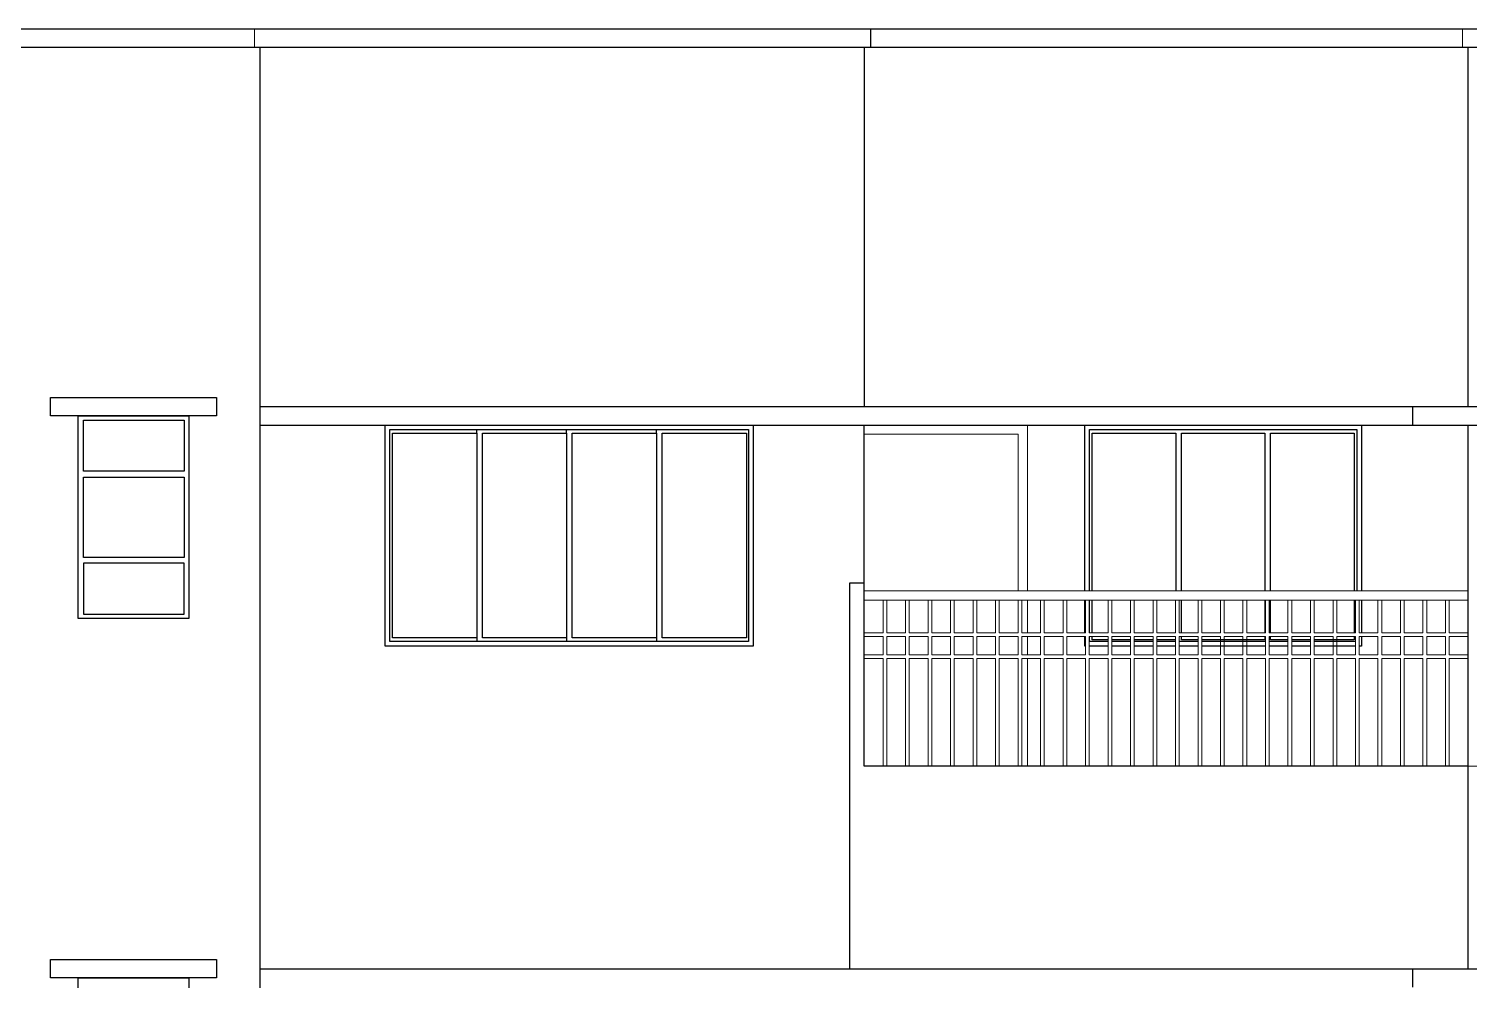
# Model space of a CAD drawing. Header units: metres. Extents: x -1441 to -394, y -133 to 518.
# Drawn here: x -1076.65 to -1068.84, y 42.78 to 47.94 of the extents above; entities that cross this region are included whole.
import ezdxf

# ---------------------------------------------------------------- set-up
doc = ezdxf.new("R2010")
doc.units = ezdxf.units.M
doc.header["$LTSCALE"] = 25.4
doc.layers.get('0').update_dxf_attribs({"linetype": 'CONTINUOUS'})
doc.layers.add('Railing', color=7, linetype='CONTINUOUS')

msp = doc.modelspace()

# ---------------------------------------------------------------- linework, layer by layer
at = {"color": 7}
for p, q in [((-1087.9694, 47.9394), (-1063.1855, 47.9394)), ((-1087.9694, 47.8394), (-1063.1855, 47.8394)), ((-1068.8418, 47.8394), (-1068.8418, 45.8894)), ((-1075.3926, 45.8894), (-1062.903, 45.8894)), ((-1075.3926, 45.7894), (-1062.903, 45.7894)), ((-1072.116, 44.9316), (-1072.116, 45.7894)), ((-1068.8418, 45.7894), (-1068.8418, 42.8394)), ((-1075.3926, 42.8394), (-1062.903, 42.8394))]:
    msp.add_line(p, q, dxfattribs=at)
at = {"color": 7, "lineweight": 13}
for p, q in [((-1075.4231, 47.9394), (-1075.4231, 47.8394)), ((-1068.8723, 47.9394), (-1068.8723, 47.8394))]:
    msp.add_line(p, q, dxfattribs=at)
at = {"color": 7, "linetype": 'Continuous'}
for p, q in [((-1072.0803, 47.8394), (-1072.0803, 47.9394)), ((-1072.116, 47.8394), (-1072.116, 45.8894)), ((-1069.1418, 45.8894), (-1069.1418, 45.7894)), ((-1069.1418, 42.8394), (-1069.1418, 42.7394))]:
    msp.add_line(p, q, dxfattribs=at)
at = {"color": 7, "lineweight": 25}
for p in [(-1075.3926, 47.8394), (-1075.3926, 44.7894)]:
    msp.add_line(p, (-1075.3926, 33.9394), dxfattribs=at)
at = {"color": 38, "linetype": 'Continuous'}
for p, q in [((-1074.2173, 45.745), (-1074.2173, 45.7644)), ((-1073.7302, 45.745), (-1073.7302, 45.7644)), ((-1073.2426, 45.745), (-1073.2426, 45.7644)), ((-1074.2173, 44.6356), (-1074.2173, 44.6144)), ((-1073.7302, 44.6356), (-1073.7302, 44.6144)), ((-1073.2426, 44.6356), (-1073.2426, 44.6144))]:
    msp.add_line(p, q, dxfattribs=at)
at = {"color": 8, "linetype": 'Continuous', "lineweight": 13}
for p, q in [((-1071.2309, 44.8394), (-1071.2309, 44.6623)), ((-1071.2309, 44.6423), (-1071.2309, 44.5426)), ((-1071.2309, 44.5226), (-1071.2309, 43.9394))]:
    msp.add_line(p, q, dxfattribs=at)
at = {"color": 8, "lineweight": 13}
msp.add_line((-1068.8418, 43.9394), (-1066.251, 43.9394), dxfattribs=at)
at = {"color": 7, "lineweight": 25}
for points in [[(-1076.5284, 45.9394), (-1075.6284, 45.9394), (-1075.6284, 45.8394), (-1076.5284, 45.8394)], [(-1076.5284, 42.8894), (-1075.6284, 42.8894), (-1075.6284, 42.7894), (-1076.5284, 42.7894)]]:
    msp.add_lwpolyline(points, close=True, dxfattribs=at)
at = {"color": 38, "linetype": 'Continuous'}
for points in [[(-1076.3784, 45.8394), (-1075.7784, 45.8394), (-1075.7784, 44.7394), (-1076.3784, 44.7394)], [(-1074.714, 45.7894), (-1072.7184, 45.7894), (-1072.7184, 44.5894), (-1074.714, 44.5894)], [(-1074.689, 45.7644), (-1072.7434, 45.7644), (-1072.7434, 44.6144), (-1074.689, 44.6144)], [(-1076.3784, 42.7894), (-1075.7784, 42.7894), (-1075.7784, 41.6894), (-1076.3784, 41.6894)]]:
    msp.add_lwpolyline(points, close=True, dxfattribs=at)
at = {"color": 144, "linetype": 'Continuous'}
for points in [[(-1076.3505, 45.815), (-1075.8033, 45.815), (-1075.8033, 45.5394), (-1076.3505, 45.5394)], [(-1074.6739, 45.745), (-1074.2173, 45.745), (-1074.2173, 44.6356), (-1074.6739, 44.6356)], [(-1074.1868, 45.745), (-1073.7302, 45.745), (-1073.7302, 44.6356), (-1074.1868, 44.6356)], [(-1073.6992, 45.745), (-1073.2426, 45.745), (-1073.2426, 44.6356), (-1073.6992, 44.6356)], [(-1073.2117, 45.745), (-1072.755, 45.745), (-1072.755, 44.6356), (-1073.2117, 44.6356)], [(-1076.3505, 45.5069), (-1075.8033, 45.5069), (-1075.8033, 45.0709), (-1076.3505, 45.0709)], [(-1076.3505, 44.7639), (-1075.8033, 44.7639), (-1075.8033, 45.0394), (-1076.3505, 45.0394)]]:
    msp.add_lwpolyline(points, close=True, dxfattribs=at)
at = {"color": 8, "linetype": 'Continuous', "lineweight": 13}
for points in [[(-1072.116, 45.7894), (-1071.2309, 45.7894), (-1071.2309, 44.8894)], [(-1072.116, 45.7394), (-1071.2809, 45.7394), (-1071.2809, 44.8894)]]:
    msp.add_lwpolyline(points, dxfattribs=at)
at = {"color": 38, "linetype": 'Continuous'}
for points in [[(-1070.9191, 44.8894), (-1070.9191, 45.7894), (-1069.4191, 45.7894), (-1069.4191, 44.8894)], [(-1070.8941, 44.8894), (-1070.8941, 45.7644), (-1069.4441, 45.7644), (-1069.4441, 44.8894)], [(-1070.9191, 44.6623), (-1070.9191, 44.8394)], [(-1070.8941, 44.6623), (-1070.8941, 44.8394)], [(-1069.4191, 44.8394), (-1069.4191, 44.6623)], [(-1070.9159, 44.5894), (-1070.9191, 44.5894), (-1070.9191, 44.6423)], [(-1070.7939, 44.6144), (-1070.8941, 44.6144), (-1070.8941, 44.6423)], [(-1070.6719, 44.6144), (-1070.7739, 44.6144)], [(-1070.5499, 44.6144), (-1070.6519, 44.6144)], [(-1070.4279, 44.6144), (-1070.5299, 44.6144)], [(-1070.3059, 44.6144), (-1070.4079, 44.6144)], [(-1069.9399, 44.6144), (-1070.2859, 44.6144)], [(-1069.8179, 44.6144), (-1069.9199, 44.6144)], [(-1069.6959, 44.6144), (-1069.7979, 44.6144)], [(-1069.4518, 44.6144), (-1069.6759, 44.6144)], [(-1069.4191, 44.6423), (-1069.4191, 44.5894), (-1069.4318, 44.5894)], [(-1070.7939, 44.5894), (-1070.8959, 44.5894)], [(-1070.6719, 44.5894), (-1070.7739, 44.5894)], [(-1070.5499, 44.5894), (-1070.6519, 44.5894)], [(-1070.4279, 44.5894), (-1070.5299, 44.5894)], [(-1070.3059, 44.5894), (-1070.4079, 44.5894)], [(-1069.9399, 44.5894), (-1070.2859, 44.5894)], [(-1069.8179, 44.5894), (-1069.9199, 44.5894)], [(-1069.6959, 44.5894), (-1069.7979, 44.5894)], [(-1069.4518, 44.5894), (-1069.6759, 44.5894)]]:
    msp.add_lwpolyline(points, dxfattribs=at)
at = {"color": 144, "linetype": 'Continuous'}
for points in [[(-1070.879, 44.8894), (-1070.879, 45.745), (-1070.426, 45.745), (-1070.426, 44.8894)], [(-1070.3958, 44.8894), (-1070.3958, 45.745), (-1069.9427, 45.745), (-1069.9427, 44.8894)], [(-1069.912, 44.8894), (-1069.912, 45.745), (-1069.459, 45.745), (-1069.459, 44.8894)], [(-1070.879, 44.6623), (-1070.879, 44.8394)], [(-1070.3958, 44.6623), (-1070.3958, 44.8394)], [(-1069.9427, 44.8394), (-1069.9427, 44.6623)], [(-1069.912, 44.6623), (-1069.912, 44.8394)], [(-1069.459, 44.8394), (-1069.459, 44.6623)], [(-1070.7939, 44.6249), (-1070.879, 44.6249), (-1070.879, 44.6423)], [(-1070.6719, 44.6249), (-1070.7739, 44.6249)], [(-1070.5499, 44.6249), (-1070.6519, 44.6249)], [(-1070.4279, 44.6249), (-1070.5299, 44.6249)], [(-1070.3059, 44.6249), (-1070.3958, 44.6249), (-1070.3958, 44.6423)], [(-1069.9427, 44.6423), (-1069.9427, 44.6249), (-1070.2859, 44.6249)], [(-1069.8179, 44.6249), (-1069.912, 44.6249), (-1069.912, 44.6423)], [(-1069.6959, 44.6249), (-1069.7979, 44.6249)], [(-1069.459, 44.6423), (-1069.459, 44.6249), (-1069.6759, 44.6249)]]:
    msp.add_lwpolyline(points, dxfattribs=at)
at = {"color": 7}
msp.add_lwpolyline([(-1068.8418, 43.9394), (-1072.116, 43.9394), (-1072.116, 44.9316), (-1072.196, 44.9316), (-1072.196, 42.8394)], dxfattribs=at)
at = {"layer": 'Railing', "color": 8, "lineweight": 13}
for p, q in [((-1072.116, 44.8894), (-1068.8418, 44.8894)), ((-1072.116, 44.8394), (-1068.8418, 44.8394))]:
    msp.add_line(p, q, dxfattribs=at)
at = {"layer": 'Railing', "color": 8, "lineweight": 15}
for p, q in [((-1072.014, 44.6623), (-1072.014, 44.8394)), ((-1071.994, 44.6623), (-1071.994, 44.8394)), ((-1071.892, 44.6623), (-1071.892, 44.8394)), ((-1071.872, 44.6623), (-1071.872, 44.8394)), ((-1071.77, 44.6623), (-1071.77, 44.8394)), ((-1071.75, 44.6623), (-1071.75, 44.8394)), ((-1071.648, 44.6623), (-1071.648, 44.8394)), ((-1071.628, 44.6623), (-1071.628, 44.8394)), ((-1071.526, 44.6623), (-1071.526, 44.8394)), ((-1071.506, 44.6623), (-1071.506, 44.8394)), ((-1071.404, 44.6623), (-1071.404, 44.8394)), ((-1071.384, 44.6623), (-1071.384, 44.8394)), ((-1071.282, 44.6623), (-1071.282, 44.8394)), ((-1071.262, 44.6623), (-1071.262, 44.8394)), ((-1071.1599, 44.6623), (-1071.1599, 44.8394)), ((-1071.1399, 44.6623), (-1071.1399, 44.8394)), ((-1071.0379, 44.6623), (-1071.0379, 44.8394)), ((-1071.0179, 44.6623), (-1071.0179, 44.8394)), ((-1070.9159, 44.6623), (-1070.9159, 44.8394)), ((-1070.8959, 44.6623), (-1070.8959, 44.8394)), ((-1070.7939, 44.6623), (-1070.7939, 44.8394)), ((-1070.7739, 44.6623), (-1070.7739, 44.8394)), ((-1070.6719, 44.6623), (-1070.6719, 44.8394)), ((-1070.6519, 44.6623), (-1070.6519, 44.8394)), ((-1070.5499, 44.6623), (-1070.5499, 44.8394)), ((-1070.5299, 44.6623), (-1070.5299, 44.8394)), ((-1070.4279, 44.6623), (-1070.4279, 44.8394)), ((-1070.4079, 44.6623), (-1070.4079, 44.8394)), ((-1070.3059, 44.6623), (-1070.3059, 44.8394)), ((-1070.2859, 44.6623), (-1070.2859, 44.8394)), ((-1070.1839, 44.6623), (-1070.1839, 44.8394)), ((-1070.1639, 44.6623), (-1070.1639, 44.8394)), ((-1070.0619, 44.6623), (-1070.0619, 44.8394)), ((-1070.0419, 44.6623), (-1070.0419, 44.8394)), ((-1069.9399, 44.6623), (-1069.9399, 44.8394)), ((-1069.9199, 44.6623), (-1069.9199, 44.8394)), ((-1069.8179, 44.6623), (-1069.8179, 44.8394)), ((-1069.7979, 44.6623), (-1069.7979, 44.8394)), ((-1069.6959, 44.6623), (-1069.6959, 44.8394)), ((-1069.6759, 44.6623), (-1069.6759, 44.8394)), ((-1069.5738, 44.6623), (-1069.5738, 44.8394)), ((-1069.5538, 44.6623), (-1069.5538, 44.8394)), ((-1069.4518, 44.6623), (-1069.4518, 44.8394)), ((-1069.4318, 44.6623), (-1069.4318, 44.8394)), ((-1069.3298, 44.6623), (-1069.3298, 44.8394)), ((-1069.3098, 44.6623), (-1069.3098, 44.8394)), ((-1069.2078, 44.6623), (-1069.2078, 44.8394)), ((-1069.1878, 44.6623), (-1069.1878, 44.8394)), ((-1069.0858, 44.6623), (-1069.0858, 44.8394)), ((-1069.0658, 44.6623), (-1069.0658, 44.8394)), ((-1068.9638, 44.6623), (-1068.9638, 44.8394)), ((-1068.9438, 44.6623), (-1068.9438, 44.8394)), ((-1072.014, 44.6623), (-1072.116, 44.6623)), ((-1072.014, 44.6423), (-1072.116, 44.6423)), ((-1072.014, 44.5426), (-1072.014, 44.6423)), ((-1071.892, 44.6623), (-1071.994, 44.6623)), ((-1071.994, 44.5426), (-1071.994, 44.6423)), ((-1071.892, 44.6423), (-1071.994, 44.6423)), ((-1071.892, 44.5426), (-1071.892, 44.6423)), ((-1071.77, 44.6623), (-1071.872, 44.6623)), ((-1071.872, 44.5426), (-1071.872, 44.6423)), ((-1071.77, 44.6423), (-1071.872, 44.6423)), ((-1071.77, 44.5426), (-1071.77, 44.6423)), ((-1071.648, 44.6623), (-1071.75, 44.6623)), ((-1071.75, 44.5426), (-1071.75, 44.6423)), ((-1071.648, 44.6423), (-1071.75, 44.6423)), ((-1071.648, 44.5426), (-1071.648, 44.6423)), ((-1071.526, 44.6623), (-1071.628, 44.6623)), ((-1071.628, 44.5426), (-1071.628, 44.6423)), ((-1071.526, 44.6423), (-1071.628, 44.6423)), ((-1071.526, 44.5426), (-1071.526, 44.6423)), ((-1071.404, 44.6623), (-1071.506, 44.6623)), ((-1071.506, 44.5426), (-1071.506, 44.6423)), ((-1071.404, 44.6423), (-1071.506, 44.6423)), ((-1071.404, 44.5426), (-1071.404, 44.6423)), ((-1071.282, 44.6623), (-1071.384, 44.6623)), ((-1071.384, 44.5426), (-1071.384, 44.6423)), ((-1071.282, 44.6423), (-1071.384, 44.6423)), ((-1071.282, 44.5426), (-1071.282, 44.6423)), ((-1071.1599, 44.6623), (-1071.262, 44.6623)), ((-1071.262, 44.5426), (-1071.262, 44.6423)), ((-1071.1599, 44.6423), (-1071.262, 44.6423)), ((-1071.1599, 44.5426), (-1071.1599, 44.6423)), ((-1071.0379, 44.6623), (-1071.1399, 44.6623)), ((-1071.1399, 44.5426), (-1071.1399, 44.6423)), ((-1071.0379, 44.6423), (-1071.1399, 44.6423)), ((-1071.0379, 44.5426), (-1071.0379, 44.6423)), ((-1070.9159, 44.6623), (-1071.0179, 44.6623)), ((-1071.0179, 44.5426), (-1071.0179, 44.6423)), ((-1070.9159, 44.6423), (-1071.0179, 44.6423)), ((-1070.9159, 44.5426), (-1070.9159, 44.6423)), ((-1070.7939, 44.6623), (-1070.8959, 44.6623)), ((-1070.8959, 44.5426), (-1070.8959, 44.6423)), ((-1070.7939, 44.6423), (-1070.8959, 44.6423)), ((-1070.7939, 44.5426), (-1070.7939, 44.6423)), ((-1070.6719, 44.6623), (-1070.7739, 44.6623)), ((-1070.7739, 44.5426), (-1070.7739, 44.6423)), ((-1070.6719, 44.6423), (-1070.7739, 44.6423)), ((-1070.6719, 44.5426), (-1070.6719, 44.6423)), ((-1070.5499, 44.6623), (-1070.6519, 44.6623)), ((-1070.6519, 44.5426), (-1070.6519, 44.6423)), ((-1070.5499, 44.6423), (-1070.6519, 44.6423)), ((-1070.5499, 44.5426), (-1070.5499, 44.6423)), ((-1070.4279, 44.6623), (-1070.5299, 44.6623)), ((-1070.5299, 44.5426), (-1070.5299, 44.6423)), ((-1070.4279, 44.6423), (-1070.5299, 44.6423)), ((-1070.4279, 44.5426), (-1070.4279, 44.6423)), ((-1070.3059, 44.6623), (-1070.4079, 44.6623)), ((-1070.4079, 44.5426), (-1070.4079, 44.6423)), ((-1070.3059, 44.6423), (-1070.4079, 44.6423)), ((-1070.3059, 44.5426), (-1070.3059, 44.6423)), ((-1070.1839, 44.6623), (-1070.2859, 44.6623)), ((-1070.2859, 44.5426), (-1070.2859, 44.6423)), ((-1070.1839, 44.6423), (-1070.2859, 44.6423)), ((-1070.1839, 44.5426), (-1070.1839, 44.6423)), ((-1070.0619, 44.6623), (-1070.1639, 44.6623)), ((-1070.1639, 44.5426), (-1070.1639, 44.6423)), ((-1070.0619, 44.6423), (-1070.1639, 44.6423)), ((-1070.0619, 44.5426), (-1070.0619, 44.6423)), ((-1069.9399, 44.6623), (-1070.0419, 44.6623)), ((-1070.0419, 44.5426), (-1070.0419, 44.6423)), ((-1069.9399, 44.6423), (-1070.0419, 44.6423)), ((-1069.9399, 44.5426), (-1069.9399, 44.6423)), ((-1069.8179, 44.6623), (-1069.9199, 44.6623)), ((-1069.9199, 44.5426), (-1069.9199, 44.6423)), ((-1069.8179, 44.6423), (-1069.9199, 44.6423)), ((-1069.8179, 44.5426), (-1069.8179, 44.6423)), ((-1069.6959, 44.6623), (-1069.7979, 44.6623)), ((-1069.7979, 44.5426), (-1069.7979, 44.6423)), ((-1069.6959, 44.6423), (-1069.7979, 44.6423)), ((-1069.6959, 44.5426), (-1069.6959, 44.6423)), ((-1069.5738, 44.6623), (-1069.6759, 44.6623)), ((-1069.6759, 44.5426), (-1069.6759, 44.6423)), ((-1069.5738, 44.6423), (-1069.6759, 44.6423)), ((-1069.5738, 44.5426), (-1069.5738, 44.6423)), ((-1069.4518, 44.6623), (-1069.5538, 44.6623)), ((-1069.5538, 44.5426), (-1069.5538, 44.6423)), ((-1069.4518, 44.6423), (-1069.5538, 44.6423)), ((-1069.4518, 44.5426), (-1069.4518, 44.6423)), ((-1069.3298, 44.6623), (-1069.4318, 44.6623)), ((-1069.4318, 44.5426), (-1069.4318, 44.6423)), ((-1069.3298, 44.6423), (-1069.4318, 44.6423)), ((-1069.3298, 44.5426), (-1069.3298, 44.6423)), ((-1069.2078, 44.6623), (-1069.3098, 44.6623)), ((-1069.3098, 44.5426), (-1069.3098, 44.6423)), ((-1069.2078, 44.6423), (-1069.3098, 44.6423)), ((-1069.2078, 44.5426), (-1069.2078, 44.6423)), ((-1069.0858, 44.6623), (-1069.1878, 44.6623)), ((-1069.1878, 44.5426), (-1069.1878, 44.6423)), ((-1069.0858, 44.6423), (-1069.1878, 44.6423)), ((-1069.0858, 44.5426), (-1069.0858, 44.6423)), ((-1068.9638, 44.6623), (-1069.0658, 44.6623)), ((-1069.0658, 44.5426), (-1069.0658, 44.6423)), ((-1068.9638, 44.6423), (-1069.0658, 44.6423)), ((-1068.9638, 44.5426), (-1068.9638, 44.6423)), ((-1068.8418, 44.6623), (-1068.9438, 44.6623)), ((-1068.9438, 44.5426), (-1068.9438, 44.6423)), ((-1068.8418, 44.6423), (-1068.9438, 44.6423)), ((-1072.014, 44.5426), (-1072.116, 44.5426)), ((-1071.892, 44.5426), (-1071.994, 44.5426)), ((-1071.77, 44.5426), (-1071.872, 44.5426)), ((-1071.648, 44.5426), (-1071.75, 44.5426)), ((-1071.526, 44.5426), (-1071.628, 44.5426)), ((-1071.404, 44.5426), (-1071.506, 44.5426)), ((-1071.282, 44.5426), (-1071.384, 44.5426)), ((-1071.1599, 44.5426), (-1071.262, 44.5426)), ((-1071.0379, 44.5426), (-1071.1399, 44.5426)), ((-1070.9159, 44.5426), (-1071.0179, 44.5426)), ((-1070.7939, 44.5426), (-1070.8959, 44.5426)), ((-1070.6719, 44.5426), (-1070.7739, 44.5426)), ((-1070.5499, 44.5426), (-1070.6519, 44.5426)), ((-1070.4279, 44.5426), (-1070.5299, 44.5426)), ((-1070.3059, 44.5426), (-1070.4079, 44.5426)), ((-1070.1839, 44.5426), (-1070.2859, 44.5426)), ((-1070.0619, 44.5426), (-1070.1639, 44.5426)), ((-1069.9399, 44.5426), (-1070.0419, 44.5426)), ((-1069.8179, 44.5426), (-1069.9199, 44.5426)), ((-1069.6959, 44.5426), (-1069.7979, 44.5426)), ((-1069.5738, 44.5426), (-1069.6759, 44.5426)), ((-1069.4518, 44.5426), (-1069.5538, 44.5426)), ((-1069.3298, 44.5426), (-1069.4318, 44.5426)), ((-1069.2078, 44.5426), (-1069.3098, 44.5426)), ((-1069.0858, 44.5426), (-1069.1878, 44.5426)), ((-1068.9638, 44.5426), (-1069.0658, 44.5426)), ((-1068.8418, 44.5426), (-1068.9438, 44.5426)), ((-1072.014, 44.5226), (-1072.116, 44.5226)), ((-1072.014, 43.9394), (-1072.014, 44.5226)), ((-1071.994, 43.9394), (-1071.994, 44.5226)), ((-1071.892, 44.5226), (-1071.994, 44.5226)), ((-1071.892, 43.9394), (-1071.892, 44.5226)), ((-1071.872, 43.9394), (-1071.872, 44.5226)), ((-1071.77, 44.5226), (-1071.872, 44.5226)), ((-1071.77, 43.9394), (-1071.77, 44.5226)), ((-1071.75, 43.9394), (-1071.75, 44.5226)), ((-1071.648, 44.5226), (-1071.75, 44.5226)), ((-1071.648, 43.9394), (-1071.648, 44.5226)), ((-1071.628, 43.9394), (-1071.628, 44.5226)), ((-1071.526, 44.5226), (-1071.628, 44.5226)), ((-1071.526, 43.9394), (-1071.526, 44.5226)), ((-1071.506, 43.9394), (-1071.506, 44.5226)), ((-1071.404, 44.5226), (-1071.506, 44.5226)), ((-1071.404, 43.9394), (-1071.404, 44.5226)), ((-1071.384, 43.9394), (-1071.384, 44.5226)), ((-1071.282, 44.5226), (-1071.384, 44.5226)), ((-1071.282, 43.9394), (-1071.282, 44.5226)), ((-1071.262, 43.9394), (-1071.262, 44.5226)), ((-1071.1599, 44.5226), (-1071.262, 44.5226)), ((-1071.1599, 43.9394), (-1071.1599, 44.5226)), ((-1071.1399, 43.9394), (-1071.1399, 44.5226)), ((-1071.0379, 44.5226), (-1071.1399, 44.5226)), ((-1071.0379, 43.9394), (-1071.0379, 44.5226)), ((-1071.0179, 43.9394), (-1071.0179, 44.5226)), ((-1070.9159, 44.5226), (-1071.0179, 44.5226)), ((-1070.9159, 43.9394), (-1070.9159, 44.5226)), ((-1070.8959, 43.9394), (-1070.8959, 44.5226)), ((-1070.7939, 44.5226), (-1070.8959, 44.5226)), ((-1070.7939, 43.9394), (-1070.7939, 44.5226)), ((-1070.7739, 43.9394), (-1070.7739, 44.5226)), ((-1070.6719, 44.5226), (-1070.7739, 44.5226)), ((-1070.6719, 43.9394), (-1070.6719, 44.5226)), ((-1070.6519, 43.9394), (-1070.6519, 44.5226)), ((-1070.5499, 44.5226), (-1070.6519, 44.5226)), ((-1070.5499, 43.9394), (-1070.5499, 44.5226)), ((-1070.5299, 43.9394), (-1070.5299, 44.5226)), ((-1070.4279, 44.5226), (-1070.5299, 44.5226)), ((-1070.4279, 43.9394), (-1070.4279, 44.5226)), ((-1070.4079, 43.9394), (-1070.4079, 44.5226)), ((-1070.3059, 44.5226), (-1070.4079, 44.5226)), ((-1070.3059, 43.9394), (-1070.3059, 44.5226)), ((-1070.2859, 43.9394), (-1070.2859, 44.5226)), ((-1070.1839, 44.5226), (-1070.2859, 44.5226)), ((-1070.1839, 43.9394), (-1070.1839, 44.5226)), ((-1070.1639, 43.9394), (-1070.1639, 44.5226)), ((-1070.0619, 44.5226), (-1070.1639, 44.5226)), ((-1070.0619, 43.9394), (-1070.0619, 44.5226)), ((-1070.0419, 43.9394), (-1070.0419, 44.5226)), ((-1069.9399, 44.5226), (-1070.0419, 44.5226)), ((-1069.9399, 43.9394), (-1069.9399, 44.5226)), ((-1069.9199, 43.9394), (-1069.9199, 44.5226)), ((-1069.8179, 44.5226), (-1069.9199, 44.5226)), ((-1069.8179, 43.9394), (-1069.8179, 44.5226)), ((-1069.7979, 43.9394), (-1069.7979, 44.5226)), ((-1069.6959, 44.5226), (-1069.7979, 44.5226)), ((-1069.6959, 43.9394), (-1069.6959, 44.5226)), ((-1069.6759, 43.9394), (-1069.6759, 44.5226)), ((-1069.5738, 44.5226), (-1069.6759, 44.5226)), ((-1069.5738, 43.9394), (-1069.5738, 44.5226)), ((-1069.5538, 43.9394), (-1069.5538, 44.5226)), ((-1069.4518, 44.5226), (-1069.5538, 44.5226)), ((-1069.4518, 43.9394), (-1069.4518, 44.5226)), ((-1069.4318, 43.9394), (-1069.4318, 44.5226)), ((-1069.3298, 44.5226), (-1069.4318, 44.5226)), ((-1069.3298, 43.9394), (-1069.3298, 44.5226)), ((-1069.3098, 43.9394), (-1069.3098, 44.5226)), ((-1069.2078, 44.5226), (-1069.3098, 44.5226)), ((-1069.2078, 43.9394), (-1069.2078, 44.5226)), ((-1069.1878, 43.9394), (-1069.1878, 44.5226)), ((-1069.0858, 44.5226), (-1069.1878, 44.5226)), ((-1069.0858, 43.9394), (-1069.0858, 44.5226)), ((-1069.0658, 43.9394), (-1069.0658, 44.5226)), ((-1068.9638, 44.5226), (-1069.0658, 44.5226)), ((-1068.9638, 43.9394), (-1068.9638, 44.5226)), ((-1068.9438, 43.9394), (-1068.9438, 44.5226)), ((-1068.8418, 44.5226), (-1068.9438, 44.5226))]:
    msp.add_line(p, q, dxfattribs=at)

doc.saveas('drawing.dxf')
